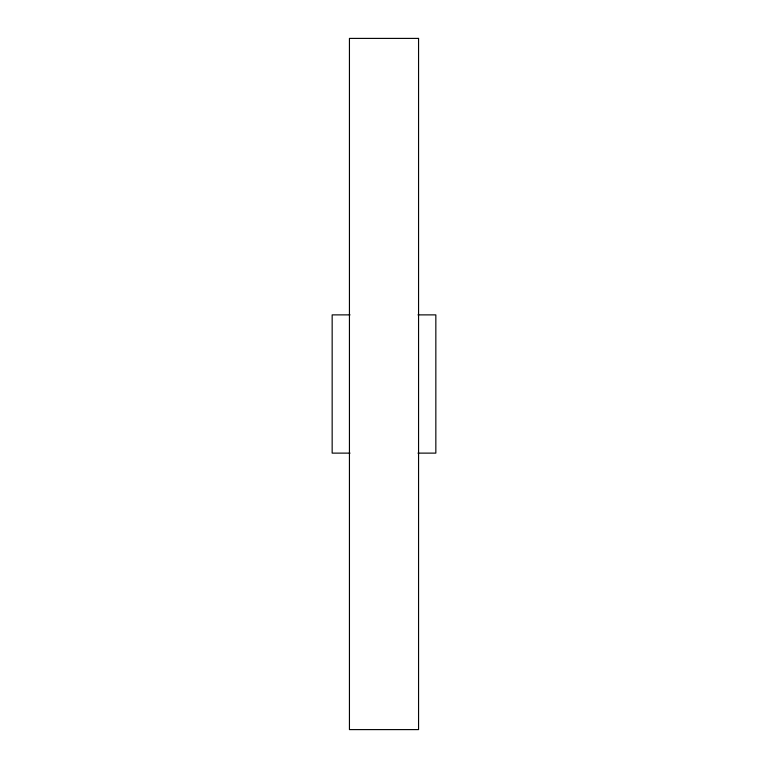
<?xml version="1.0" encoding="UTF-8"?>
<svg xmlns="http://www.w3.org/2000/svg" width="768" height="768" viewBox="0 0 768 768"><rect width="100%" height="100%" fill="white"/><g stroke="black" fill="none" stroke-linecap="round" stroke-linejoin="round"><path stroke-width="1.15" d="M350.035 314.88L332.16 314.88L332.16 453.12L350.035 453.12M417.965 314.88L435.84 314.88L435.84 453.12L417.965 453.12M418.56 38.4L349.44 38.4L349.44 729.6L418.56 729.6L418.56 38.4"/></g></svg>
